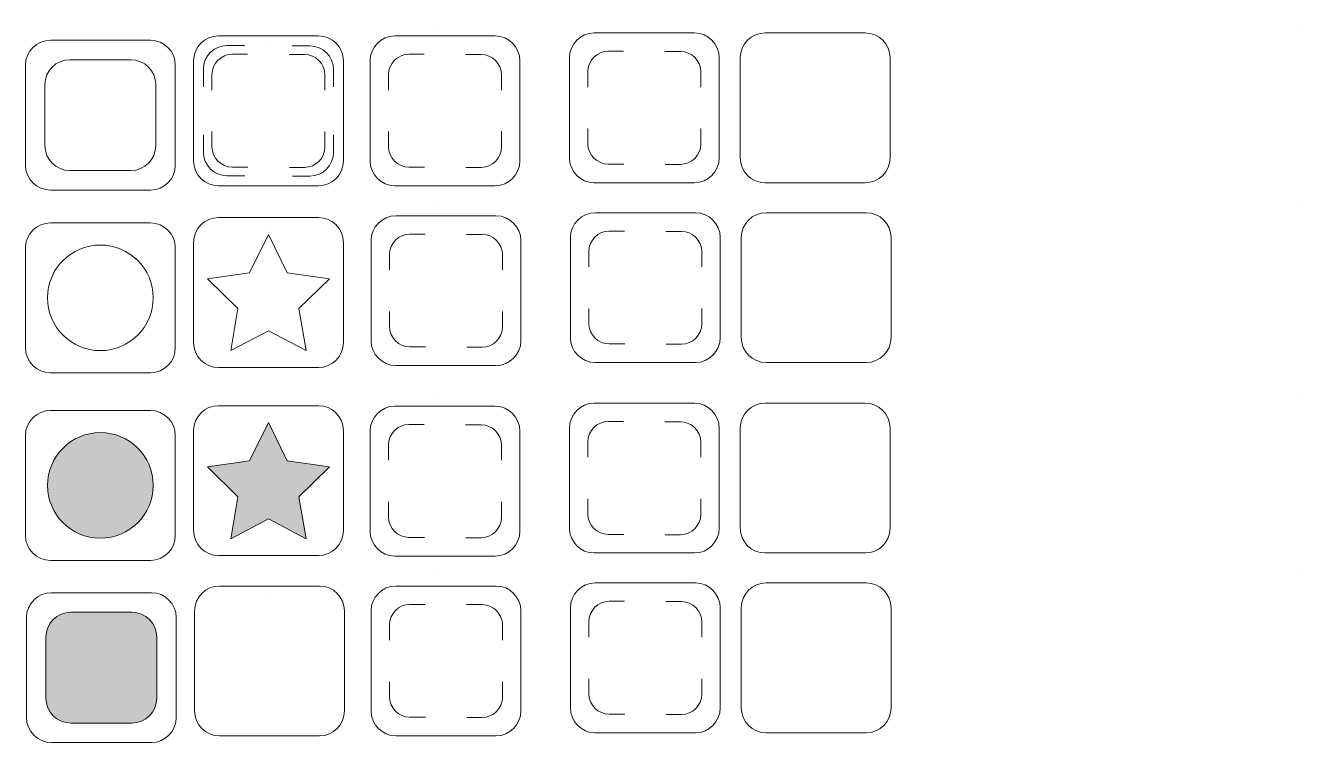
# Model space of a CAD drawing. Header units: inches. Extents: x 7.8 to 21.2, y -17.5 to -10.1.
# Drawn here: x 14.77 to 21.15, y -17.41 to -13.81 of the extents above; entities that cross this region are included whole.
import ezdxf

# ---------------------------------------------------------------- set-up
doc = ezdxf.new("R2010")
doc.units = ezdxf.units.IN
doc.header["$MEASUREMENT"] = 0
doc.layers.add('Layer 1', color=7, linetype='Continuous')

# ---------------------------------------------------------------- blocks, each defined once
blk = doc.blocks.new('block 87')
at = {"layer": 'Layer 1', "color": 179, "lineweight": 18, "true_color": 0x231f20}
for points in [[(15.6624, -14.1226), (15.6624, -14.1226), (15.6624, -14.0335), (15.6624, -14.0335), (15.6624, -13.9685), (15.7156, -13.9153), (15.7806, -13.9153), (15.7806, -13.9153), (15.868, -13.9153), (15.868, -13.9153)], [(15.8697, -14.5684), (15.8697, -14.5684), (15.7806, -14.5684), (15.7806, -14.5684), (15.7156, -14.5684), (15.6624, -14.5152), (15.6624, -14.4501), (15.6624, -14.4501), (15.6624, -14.3628), (15.6624, -14.3628)], [(16.3155, -14.3628), (16.3155, -14.3628), (16.3155, -14.4519), (16.3155, -14.4519), (16.3155, -14.5169), (16.2623, -14.5701), (16.1972, -14.5701), (16.1972, -14.5701), (16.1099, -14.5701), (16.1099, -14.5701)]]:
    blk.add_open_spline(points, degree=3, knots=[0, 0, 0, 0, 1, 1, 1, 2, 2, 2, 3, 3, 3, 3], dxfattribs=at)
blk = doc.blocks.new('block 86')
at = {"layer": 'Layer 1', "color": 179, "lineweight": 18, "true_color": 0x231f20}
blk.add_open_spline([(16.1082, -13.917), (16.1082, -13.917), (16.1972, -13.917), (16.1972, -13.917), (16.2623, -13.917), (16.3155, -13.9702), (16.3155, -14.0352), (16.3155, -14.0352), (16.3155, -14.1226), (16.3155, -14.1226)], degree=3, knots=[0, 0, 0, 0, 1, 1, 1, 2, 2, 2, 3, 3, 3, 3], dxfattribs=at)
at = {"layer": 'Layer 1'}
blk.add_blockref('block 87', (0, 0), dxfattribs=at)
blk = doc.blocks.new('block 88')
at = {"layer": 'Layer 1', "color": 179, "lineweight": 18, "true_color": 0x231f20}
for points in [[(15.7056, -14.1385), (15.7056, -14.1385), (15.7056, -14.0612), (15.7056, -14.0612), (15.7056, -14.0048), (15.7518, -13.9586), (15.8082, -13.9586), (15.8082, -13.9586), (15.884, -13.9586), (15.884, -13.9586)], [(16.0924, -13.9601), (16.0924, -13.9601), (16.1697, -13.9601), (16.1697, -13.9601), (16.2261, -13.9601), (16.2722, -14.0063), (16.2722, -14.0627), (16.2722, -14.0627), (16.2722, -14.1385), (16.2722, -14.1385)], [(15.8855, -14.5252), (15.8855, -14.5252), (15.8082, -14.5252), (15.8082, -14.5252), (15.7518, -14.5252), (15.7056, -14.4791), (15.7056, -14.4227), (15.7056, -14.4227), (15.7056, -14.3469), (15.7056, -14.3469)], [(16.2722, -14.3469), (16.2722, -14.3469), (16.2722, -14.4242), (16.2722, -14.4242), (16.2722, -14.4806), (16.2261, -14.5267), (16.1697, -14.5267), (16.1697, -14.5267), (16.0939, -14.5267), (16.0939, -14.5267)]]:
    blk.add_open_spline(points, degree=3, knots=[0, 0, 0, 0, 1, 1, 1, 2, 2, 2, 3, 3, 3, 3], dxfattribs=at)
blk = doc.blocks.new('block 89')
at = {"layer": 'Layer 1', "color": 179, "lineweight": 18, "true_color": 0x231f20}
for points in [[(16.5916, -14.1385), (16.5916, -14.1385), (16.5916, -14.0612), (16.5916, -14.0612), (16.5916, -14.0048), (16.6377, -13.9586), (16.6942, -13.9586), (16.6942, -13.9586), (16.7699, -13.9586), (16.7699, -13.9586)], [(16.9783, -13.9601), (16.9783, -13.9601), (17.0556, -13.9601), (17.0556, -13.9601), (17.112, -13.9601), (17.1582, -14.0063), (17.1582, -14.0627), (17.1582, -14.0627), (17.1582, -14.1385), (17.1582, -14.1385)], [(16.7715, -14.5252), (16.7715, -14.5252), (16.6942, -14.5252), (16.6942, -14.5252), (16.6377, -14.5252), (16.5916, -14.4791), (16.5916, -14.4227), (16.5916, -14.4227), (16.5916, -14.3469), (16.5916, -14.3469)], [(17.1582, -14.3469), (17.1582, -14.3469), (17.1582, -14.4242), (17.1582, -14.4242), (17.1582, -14.4806), (17.112, -14.5267), (17.0556, -14.5267), (17.0556, -14.5267), (16.9798, -14.5267), (16.9798, -14.5267)]]:
    blk.add_open_spline(points, degree=3, knots=[0, 0, 0, 0, 1, 1, 1, 2, 2, 2, 3, 3, 3, 3], dxfattribs=at)
blk = doc.blocks.new('block 90')
at = {"layer": 'Layer 1', "color": 179, "lineweight": 18, "true_color": 0x231f20}
for points in [[(16.5965, -15.041), (16.5965, -15.041), (16.5965, -14.9637), (16.5965, -14.9637), (16.5965, -14.9073), (16.6427, -14.8612), (16.6991, -14.8612), (16.6991, -14.8612), (16.7749, -14.8612), (16.7749, -14.8612)], [(16.9833, -14.8627), (16.9833, -14.8627), (17.0606, -14.8627), (17.0606, -14.8627), (17.117, -14.8627), (17.1631, -14.9088), (17.1631, -14.9652), (17.1631, -14.9652), (17.1631, -15.041), (17.1631, -15.041)], [(16.7764, -15.4277), (16.7764, -15.4277), (16.6991, -15.4277), (16.6991, -15.4277), (16.6427, -15.4277), (16.5965, -15.3816), (16.5965, -15.3252), (16.5965, -15.3252), (16.5965, -15.2494), (16.5965, -15.2494)], [(17.1631, -15.2494), (17.1631, -15.2494), (17.1631, -15.3267), (17.1631, -15.3267), (17.1631, -15.3831), (17.117, -15.4293), (17.0606, -15.4293), (17.0606, -15.4293), (16.9848, -15.4293), (16.9848, -15.4293)]]:
    blk.add_open_spline(points, degree=3, knots=[0, 0, 0, 0, 1, 1, 1, 2, 2, 2, 3, 3, 3, 3], dxfattribs=at)
blk = doc.blocks.new('block 91')
at = {"layer": 'Layer 1', "color": 179, "lineweight": 18, "true_color": 0x231f20}
for points in [[(17.5919, -14.1234), (17.5919, -14.1234), (17.5919, -14.0461), (17.5919, -14.0461), (17.5919, -13.9897), (17.638, -13.9435), (17.6944, -13.9435), (17.6944, -13.9435), (17.7702, -13.9435), (17.7702, -13.9435)], [(17.9786, -13.945), (17.9786, -13.945), (18.0559, -13.945), (18.0559, -13.945), (18.1123, -13.945), (18.1585, -13.9912), (18.1585, -14.0476), (18.1585, -14.0476), (18.1585, -14.1234), (18.1585, -14.1234)], [(17.7717, -14.5101), (17.7717, -14.5101), (17.6944, -14.5101), (17.6944, -14.5101), (17.638, -14.5101), (17.5919, -14.4639), (17.5919, -14.4075), (17.5919, -14.4075), (17.5919, -14.3317), (17.5919, -14.3317)], [(18.1585, -14.3317), (18.1585, -14.3317), (18.1585, -14.409), (18.1585, -14.409), (18.1585, -14.4655), (18.1123, -14.5116), (18.0559, -14.5116), (18.0559, -14.5116), (17.9801, -14.5116), (17.9801, -14.5116)]]:
    blk.add_open_spline(points, degree=3, knots=[0, 0, 0, 0, 1, 1, 1, 2, 2, 2, 3, 3, 3, 3], dxfattribs=at)
blk = doc.blocks.new('block 92')
at = {"layer": 'Layer 1', "color": 179, "lineweight": 18, "true_color": 0x231f20}
for points in [[(17.5968, -15.0259), (17.5968, -15.0259), (17.5968, -14.9486), (17.5968, -14.9486), (17.5968, -14.8922), (17.6429, -14.846), (17.6994, -14.846), (17.6994, -14.846), (17.7751, -14.846), (17.7751, -14.846)], [(17.9835, -14.8475), (17.9835, -14.8475), (18.0608, -14.8475), (18.0608, -14.8475), (18.1172, -14.8475), (18.1634, -14.8937), (18.1634, -14.9501), (18.1634, -14.9501), (18.1634, -15.0259), (18.1634, -15.0259)], [(17.7767, -15.4126), (17.7767, -15.4126), (17.6994, -15.4126), (17.6994, -15.4126), (17.6429, -15.4126), (17.5968, -15.3665), (17.5968, -15.31), (17.5968, -15.31), (17.5968, -15.2343), (17.5968, -15.2343)], [(18.1634, -15.2343), (18.1634, -15.2343), (18.1634, -15.3116), (18.1634, -15.3116), (18.1634, -15.368), (18.1172, -15.4141), (18.0608, -15.4141), (18.0608, -15.4141), (17.985, -15.4141), (17.985, -15.4141)]]:
    blk.add_open_spline(points, degree=3, knots=[0, 0, 0, 0, 1, 1, 1, 2, 2, 2, 3, 3, 3, 3], dxfattribs=at)
blk = doc.blocks.new('block 93')
at = {"layer": 'Layer 1', "color": 179, "lineweight": 18, "true_color": 0x231f20}
for points in [[(16.5916, -15.9964), (16.5916, -15.9964), (16.5916, -15.9192), (16.5916, -15.9192), (16.5916, -15.8627), (16.6377, -15.8166), (16.6942, -15.8166), (16.6942, -15.8166), (16.7699, -15.8166), (16.7699, -15.8166)], [(16.9783, -15.8181), (16.9783, -15.8181), (17.0556, -15.8181), (17.0556, -15.8181), (17.112, -15.8181), (17.1582, -15.8642), (17.1582, -15.9207), (17.1582, -15.9207), (17.1582, -15.9964), (17.1582, -15.9964)], [(16.7715, -16.3832), (16.7715, -16.3832), (16.6942, -16.3832), (16.6942, -16.3832), (16.6377, -16.3832), (16.5916, -16.337), (16.5916, -16.2806), (16.5916, -16.2806), (16.5916, -16.2048), (16.5916, -16.2048)], [(17.1582, -16.2048), (17.1582, -16.2048), (17.1582, -16.2821), (17.1582, -16.2821), (17.1582, -16.3385), (17.112, -16.3847), (17.0556, -16.3847), (17.0556, -16.3847), (16.9798, -16.3847), (16.9798, -16.3847)]]:
    blk.add_open_spline(points, degree=3, knots=[0, 0, 0, 0, 1, 1, 1, 2, 2, 2, 3, 3, 3, 3], dxfattribs=at)
blk = doc.blocks.new('block 94')
at = {"layer": 'Layer 1', "color": 179, "lineweight": 18, "true_color": 0x231f20}
for points in [[(16.5965, -16.899), (16.5965, -16.899), (16.5965, -16.8217), (16.5965, -16.8217), (16.5965, -16.7653), (16.6427, -16.7191), (16.6991, -16.7191), (16.6991, -16.7191), (16.7749, -16.7191), (16.7749, -16.7191)], [(16.9833, -16.7206), (16.9833, -16.7206), (17.0606, -16.7206), (17.0606, -16.7206), (17.117, -16.7206), (17.1631, -16.7668), (17.1631, -16.8232), (17.1631, -16.8232), (17.1631, -16.899), (17.1631, -16.899)], [(16.7764, -17.2857), (16.7764, -17.2857), (16.6991, -17.2857), (16.6991, -17.2857), (16.6427, -17.2857), (16.5965, -17.2395), (16.5965, -17.1831), (16.5965, -17.1831), (16.5965, -17.1073), (16.5965, -17.1073)], [(17.1631, -17.1073), (17.1631, -17.1073), (17.1631, -17.1846), (17.1631, -17.1846), (17.1631, -17.2411), (17.117, -17.2872), (17.0606, -17.2872), (17.0606, -17.2872), (16.9848, -17.2872), (16.9848, -17.2872)]]:
    blk.add_open_spline(points, degree=3, knots=[0, 0, 0, 0, 1, 1, 1, 2, 2, 2, 3, 3, 3, 3], dxfattribs=at)
blk = doc.blocks.new('block 95')
at = {"layer": 'Layer 1', "color": 179, "lineweight": 18, "true_color": 0x231f20}
for points in [[(17.5919, -15.9813), (17.5919, -15.9813), (17.5919, -15.904), (17.5919, -15.904), (17.5919, -15.8476), (17.638, -15.8014), (17.6944, -15.8014), (17.6944, -15.8014), (17.7702, -15.8014), (17.7702, -15.8014)], [(17.9786, -15.803), (17.9786, -15.803), (18.0559, -15.803), (18.0559, -15.803), (18.1123, -15.803), (18.1585, -15.8491), (18.1585, -15.9055), (18.1585, -15.9055), (18.1585, -15.9813), (18.1585, -15.9813)], [(17.7717, -16.368), (17.7717, -16.368), (17.6944, -16.368), (17.6944, -16.368), (17.638, -16.368), (17.5919, -16.3219), (17.5919, -16.2655), (17.5919, -16.2655), (17.5919, -16.1897), (17.5919, -16.1897)], [(18.1585, -16.1897), (18.1585, -16.1897), (18.1585, -16.267), (18.1585, -16.267), (18.1585, -16.3234), (18.1123, -16.3696), (18.0559, -16.3696), (18.0559, -16.3696), (17.9801, -16.3696), (17.9801, -16.3696)]]:
    blk.add_open_spline(points, degree=3, knots=[0, 0, 0, 0, 1, 1, 1, 2, 2, 2, 3, 3, 3, 3], dxfattribs=at)
blk = doc.blocks.new('block 96')
at = {"layer": 'Layer 1', "color": 179, "lineweight": 18, "true_color": 0x231f20}
for points in [[(17.5968, -16.8838), (17.5968, -16.8838), (17.5968, -16.8065), (17.5968, -16.8065), (17.5968, -16.7501), (17.6429, -16.704), (17.6994, -16.704), (17.6994, -16.704), (17.7751, -16.704), (17.7751, -16.704)], [(17.9835, -16.7055), (17.9835, -16.7055), (18.0608, -16.7055), (18.0608, -16.7055), (18.1172, -16.7055), (18.1634, -16.7516), (18.1634, -16.808), (18.1634, -16.808), (18.1634, -16.8838), (18.1634, -16.8838)], [(17.7767, -17.2706), (17.7767, -17.2706), (17.6994, -17.2706), (17.6994, -17.2706), (17.6429, -17.2706), (17.5968, -17.2244), (17.5968, -17.168), (17.5968, -17.168), (17.5968, -17.0922), (17.5968, -17.0922)], [(18.1634, -17.0922), (18.1634, -17.0922), (18.1634, -17.1695), (18.1634, -17.1695), (18.1634, -17.2259), (18.1172, -17.2721), (18.0608, -17.2721), (18.0608, -17.2721), (17.985, -17.2721), (17.985, -17.2721)]]:
    blk.add_open_spline(points, degree=3, knots=[0, 0, 0, 0, 1, 1, 1, 2, 2, 2, 3, 3, 3, 3], dxfattribs=at)

msp = doc.modelspace()

# ---------------------------------------------------------------- hatches: boundary and pattern name
at = {"layer": 'Layer 1', "true_color": 0x231f20}
h = msp.add_hatch(color=179, dxfattribs=at)
h.dxf.hatch_style = 2
h.paths.add_polyline_path([(15.9889, -15.8071), (16.0836, -15.9989), (16.2952, -16.0296), (16.1421, -16.1789), (16.1782, -16.3897), (15.9889, -16.2902), (15.7996, -16.3897), (15.8358, -16.1789), (15.6827, -16.0296), (15.8943, -15.9989)])
h = msp.add_hatch(color=179, dxfattribs=at)
h.dxf.hatch_style = 2
edge = h.paths.add_edge_path()
edge.add_spline(control_points=[(14.8806, -16.1224), (14.8806, -15.9761), (14.9992, -15.8574), (15.1456, -15.8574), (15.292, -15.8574), (15.4106, -15.9761), (15.4106, -16.1224), (15.4106, -16.2688), (15.292, -16.3874), (15.1456, -16.3874), (14.9992, -16.3874), (14.8806, -16.2688), (14.8806, -16.1224)], knot_values=[0, 0, 0, 0, 1, 1, 1, 2, 2, 2, 3, 3, 3, 4, 4, 4, 4], degree=3, periodic=1)
h = msp.add_hatch(color=179, dxfattribs=at)
h.dxf.hatch_style = 2
edge = h.paths.add_edge_path()
edge.add_spline(control_points=[(15.3037, -17.3148), (15.3037, -17.3148), (14.9974, -17.3148), (14.9974, -17.3148), (14.9286, -17.3148), (14.8724, -17.2586), (14.8724, -17.1898), (14.8724, -17.1898), (14.8724, -16.8835), (14.8724, -16.8835), (14.8724, -16.8148), (14.9286, -16.7585), (14.9974, -16.7585), (14.9974, -16.7585), (15.3037, -16.7585), (15.3037, -16.7585), (15.3724, -16.7585), (15.4287, -16.8148), (15.4287, -16.8835), (15.4287, -16.8835), (15.4287, -17.1898), (15.4287, -17.1898), (15.4287, -17.2586), (15.3724, -17.3148), (15.3037, -17.3148)], knot_values=[0, 0, 0, 0, 1, 1, 1, 2, 2, 2, 3, 3, 3, 4, 4, 4, 5, 5, 5, 6, 6, 6, 7, 7, 7, 8, 8, 8, 8], degree=3, periodic=1)

# ---------------------------------------------------------------- linework, layer by layer
at = {"layer": 'Layer 1', "lineweight": 0}
for points in [[(16.8243, -13.8146), (16.8243, -13.8146)], [(21.148, -13.8144), (21.148, -13.8144)], [(15.9931, -13.9184), (15.9931, -13.9184)], [(16.8293, -14.7172), (16.8293, -14.7172)], [(21.1529, -14.7169), (21.1529, -14.7169)], [(15.998, -14.8209), (15.998, -14.8209)], [(16.8243, -15.6726), (16.8243, -15.6726)], [(21.148, -15.6724), (21.148, -15.6724)], [(15.9931, -15.7763), (15.9931, -15.7763)], [(16.8293, -16.5751), (16.8293, -16.5751)], [(21.1529, -16.5749), (21.1529, -16.5749)], [(15.998, -16.6788), (15.998, -16.6788)]]:
    msp.add_lwpolyline(points, dxfattribs=at)
at = {"layer": 'Layer 1', "color": 179, "lineweight": 18, "true_color": 0x231f20}
for points in [[(15.9889, -14.8636), (16.0836, -15.0554), (16.2952, -15.0861), (16.1421, -15.2354), (16.1782, -15.4462), (15.9889, -15.3466), (15.7996, -15.4462), (15.8358, -15.2354), (15.6827, -15.0861), (15.8943, -15.0554), (15.9889, -14.8636)], [(15.9889, -15.8071), (16.0836, -15.9989), (16.2952, -16.0296), (16.1421, -16.1789), (16.1782, -16.3897), (15.9889, -16.2902), (15.7996, -16.3897), (15.8358, -16.1789), (15.6827, -16.0296), (15.8943, -15.9989), (15.9889, -15.8071)]]:
    msp.add_lwpolyline(points, dxfattribs=at)
at = {"layer": 'Layer 1', "lineweight": 0}
for points in [[(18.1261, -14.6035), (18.1261, -14.6035), (17.6242, -14.6035), (17.6242, -14.6035), (17.5554, -14.6035), (17.4992, -14.5473), (17.4992, -14.4785), (17.4992, -14.4785), (17.4992, -13.9766), (17.4992, -13.9766), (17.4992, -13.9078), (17.5554, -13.8516), (17.6242, -13.8516), (17.6242, -13.8516), (18.1261, -13.8516), (18.1261, -13.8516), (18.1949, -13.8516), (18.2511, -13.9078), (18.2511, -13.9766), (18.2511, -13.9766), (18.2511, -14.4785), (18.2511, -14.4785), (18.2511, -14.5473), (18.1949, -14.6035), (18.1261, -14.6035)], [(18.9833, -14.6035), (18.9833, -14.6035), (18.4814, -14.6035), (18.4814, -14.6035), (18.4126, -14.6035), (18.3564, -14.5473), (18.3564, -14.4785), (18.3564, -14.4785), (18.3564, -13.9766), (18.3564, -13.9766), (18.3564, -13.9078), (18.4126, -13.8516), (18.4814, -13.8516), (18.4814, -13.8516), (18.9833, -13.8516), (18.9833, -13.8516), (19.0521, -13.8516), (19.1083, -13.9078), (19.1083, -13.9766), (19.1083, -13.9766), (19.1083, -14.4785), (19.1083, -14.4785), (19.1083, -14.5473), (19.0521, -14.6035), (18.9833, -14.6035)], [(15.3966, -14.6405), (15.3966, -14.6405), (14.8946, -14.6405), (14.8946, -14.6405), (14.8259, -14.6405), (14.7696, -14.5842), (14.7696, -14.5155), (14.7696, -14.5155), (14.7696, -14.0135), (14.7696, -14.0135), (14.7696, -13.9447), (14.8259, -13.8885), (14.8946, -13.8885), (14.8946, -13.8885), (15.3966, -13.8885), (15.3966, -13.8885), (15.4653, -13.8885), (15.5216, -13.9447), (15.5216, -14.0135), (15.5216, -14.0135), (15.5216, -14.5155), (15.5216, -14.5155), (15.5216, -14.5842), (15.4653, -14.6405), (15.3966, -14.6405)], [(16.2399, -14.6187), (16.2399, -14.6187), (15.7379, -14.6187), (15.7379, -14.6187), (15.6692, -14.6187), (15.6129, -14.5624), (15.6129, -14.4937), (15.6129, -14.4937), (15.6129, -13.9917), (15.6129, -13.9917), (15.6129, -13.923), (15.6692, -13.8667), (15.7379, -13.8667), (15.7379, -13.8667), (16.2399, -13.8667), (16.2399, -13.8667), (16.3087, -13.8667), (16.3649, -13.923), (16.3649, -13.9917), (16.3649, -13.9917), (16.3649, -14.4937), (16.3649, -14.4937), (16.3649, -14.5624), (16.3087, -14.6187), (16.2399, -14.6187)], [(17.1259, -14.6187), (17.1259, -14.6187), (16.6239, -14.6187), (16.6239, -14.6187), (16.5552, -14.6187), (16.4989, -14.5624), (16.4989, -14.4937), (16.4989, -14.4937), (16.4989, -13.9917), (16.4989, -13.9917), (16.4989, -13.923), (16.5552, -13.8667), (16.6239, -13.8667), (16.6239, -13.8667), (17.1259, -13.8667), (17.1259, -13.8667), (17.1946, -13.8667), (17.2509, -13.923), (17.2509, -13.9917), (17.2509, -13.9917), (17.2509, -14.4937), (17.2509, -14.4937), (17.2509, -14.5624), (17.1946, -14.6187), (17.1259, -14.6187)], [(15.3966, -15.5571), (15.3966, -15.5571), (14.8946, -15.5571), (14.8946, -15.5571), (14.8259, -15.5571), (14.7696, -15.5009), (14.7696, -15.4321), (14.7696, -15.4321), (14.7696, -14.9302), (14.7696, -14.9302), (14.7696, -14.8614), (14.8259, -14.8052), (14.8946, -14.8052), (14.8946, -14.8052), (15.3966, -14.8052), (15.3966, -14.8052), (15.4653, -14.8052), (15.5216, -14.8614), (15.5216, -14.9302), (15.5216, -14.9302), (15.5216, -15.4321), (15.5216, -15.4321), (15.5216, -15.5009), (15.4653, -15.5571), (15.3966, -15.5571)], [(16.2399, -15.5309), (16.2399, -15.5309), (15.7379, -15.5309), (15.7379, -15.5309), (15.6692, -15.5309), (15.6129, -15.4746), (15.6129, -15.4059), (15.6129, -15.4059), (15.6129, -14.9039), (15.6129, -14.9039), (15.6129, -14.8351), (15.6692, -14.7789), (15.7379, -14.7789), (15.7379, -14.7789), (16.2399, -14.7789), (16.2399, -14.7789), (16.3087, -14.7789), (16.3649, -14.8351), (16.3649, -14.9039), (16.3649, -14.9039), (16.3649, -15.4059), (16.3649, -15.4059), (16.3649, -15.4746), (16.3087, -15.5309), (16.2399, -15.5309)], [(17.1308, -15.5212), (17.1308, -15.5212), (16.6288, -15.5212), (16.6288, -15.5212), (16.5601, -15.5212), (16.5038, -15.4649), (16.5038, -15.3962), (16.5038, -15.3962), (16.5038, -14.8942), (16.5038, -14.8942), (16.5038, -14.8255), (16.5601, -14.7692), (16.6288, -14.7692), (16.6288, -14.7692), (17.1308, -14.7692), (17.1308, -14.7692), (17.1996, -14.7692), (17.2558, -14.8255), (17.2558, -14.8942), (17.2558, -14.8942), (17.2558, -15.3962), (17.2558, -15.3962), (17.2558, -15.4649), (17.1996, -15.5212), (17.1308, -15.5212)], [(18.1311, -15.506), (18.1311, -15.506), (17.6291, -15.506), (17.6291, -15.506), (17.5604, -15.506), (17.5041, -15.4498), (17.5041, -15.381), (17.5041, -15.381), (17.5041, -14.8791), (17.5041, -14.8791), (17.5041, -14.8103), (17.5604, -14.7541), (17.6291, -14.7541), (17.6291, -14.7541), (18.1311, -14.7541), (18.1311, -14.7541), (18.1998, -14.7541), (18.2561, -14.8103), (18.2561, -14.8791), (18.2561, -14.8791), (18.2561, -15.381), (18.2561, -15.381), (18.2561, -15.4498), (18.1998, -15.506), (18.1311, -15.506)], [(18.9883, -15.506), (18.9883, -15.506), (18.4863, -15.506), (18.4863, -15.506), (18.4176, -15.506), (18.3613, -15.4498), (18.3613, -15.381), (18.3613, -15.381), (18.3613, -14.8791), (18.3613, -14.8791), (18.3613, -14.8103), (18.4176, -14.7541), (18.4863, -14.7541), (18.4863, -14.7541), (18.9883, -14.7541), (18.9883, -14.7541), (19.057, -14.7541), (19.1133, -14.8103), (19.1133, -14.8791), (19.1133, -14.8791), (19.1133, -15.381), (19.1133, -15.381), (19.1133, -15.4498), (19.057, -15.506), (18.9883, -15.506)], [(15.3966, -16.4984), (15.3966, -16.4984), (14.8946, -16.4984), (14.8946, -16.4984), (14.8259, -16.4984), (14.7696, -16.4422), (14.7696, -16.3734), (14.7696, -16.3734), (14.7696, -15.8714), (14.7696, -15.8714), (14.7696, -15.8027), (14.8259, -15.7464), (14.8946, -15.7464), (14.8946, -15.7464), (15.3966, -15.7464), (15.3966, -15.7464), (15.4653, -15.7464), (15.5216, -15.8027), (15.5216, -15.8714), (15.5216, -15.8714), (15.5216, -16.3734), (15.5216, -16.3734), (15.5216, -16.4422), (15.4653, -16.4984), (15.3966, -16.4984)], [(16.2399, -16.4744), (16.2399, -16.4744), (15.7379, -16.4744), (15.7379, -16.4744), (15.6692, -16.4744), (15.6129, -16.4181), (15.6129, -16.3494), (15.6129, -16.3494), (15.6129, -15.8474), (15.6129, -15.8474), (15.6129, -15.7787), (15.6692, -15.7224), (15.7379, -15.7224), (15.7379, -15.7224), (16.2399, -15.7224), (16.2399, -15.7224), (16.3087, -15.7224), (16.3649, -15.7787), (16.3649, -15.8474), (16.3649, -15.8474), (16.3649, -16.3494), (16.3649, -16.3494), (16.3649, -16.4181), (16.3087, -16.4744), (16.2399, -16.4744)], [(17.1259, -16.4766), (17.1259, -16.4766), (16.6239, -16.4766), (16.6239, -16.4766), (16.5552, -16.4766), (16.4989, -16.4204), (16.4989, -16.3516), (16.4989, -16.3516), (16.4989, -15.8497), (16.4989, -15.8497), (16.4989, -15.7809), (16.5552, -15.7247), (16.6239, -15.7247), (16.6239, -15.7247), (17.1259, -15.7247), (17.1259, -15.7247), (17.1946, -15.7247), (17.2509, -15.7809), (17.2509, -15.8497), (17.2509, -15.8497), (17.2509, -16.3516), (17.2509, -16.3516), (17.2509, -16.4204), (17.1946, -16.4766), (17.1259, -16.4766)], [(18.1261, -16.4615), (18.1261, -16.4615), (17.6242, -16.4615), (17.6242, -16.4615), (17.5554, -16.4615), (17.4992, -16.4052), (17.4992, -16.3365), (17.4992, -16.3365), (17.4992, -15.8345), (17.4992, -15.8345), (17.4992, -15.7658), (17.5554, -15.7095), (17.6242, -15.7095), (17.6242, -15.7095), (18.1261, -15.7095), (18.1261, -15.7095), (18.1949, -15.7095), (18.2511, -15.7658), (18.2511, -15.8345), (18.2511, -15.8345), (18.2511, -16.3365), (18.2511, -16.3365), (18.2511, -16.4052), (18.1949, -16.4615), (18.1261, -16.4615)], [(18.9833, -16.4615), (18.9833, -16.4615), (18.4814, -16.4615), (18.4814, -16.4615), (18.4126, -16.4615), (18.3564, -16.4052), (18.3564, -16.3365), (18.3564, -16.3365), (18.3564, -15.8345), (18.3564, -15.8345), (18.3564, -15.7658), (18.4126, -15.7095), (18.4814, -15.7095), (18.4814, -15.7095), (18.9833, -15.7095), (18.9833, -15.7095), (19.0521, -15.7095), (19.1083, -15.7658), (19.1083, -15.8345), (19.1083, -15.8345), (19.1083, -16.3365), (19.1083, -16.3365), (19.1083, -16.4052), (19.0521, -16.4615), (18.9833, -16.4615)], [(16.2448, -17.3791), (16.2448, -17.3791), (15.7429, -17.3791), (15.7429, -17.3791), (15.6741, -17.3791), (15.6179, -17.3229), (15.6179, -17.2541), (15.6179, -17.2541), (15.6179, -16.7522), (15.6179, -16.7522), (15.6179, -16.6834), (15.6741, -16.6272), (15.7429, -16.6272), (15.7429, -16.6272), (16.2448, -16.6272), (16.2448, -16.6272), (16.3136, -16.6272), (16.3698, -16.6834), (16.3698, -16.7522), (16.3698, -16.7522), (16.3698, -17.2541), (16.3698, -17.2541), (16.3698, -17.3229), (16.3136, -17.3791), (16.2448, -17.3791)], [(17.1308, -17.3791), (17.1308, -17.3791), (16.6288, -17.3791), (16.6288, -17.3791), (16.5601, -17.3791), (16.5038, -17.3229), (16.5038, -17.2541), (16.5038, -17.2541), (16.5038, -16.7522), (16.5038, -16.7522), (16.5038, -16.6834), (16.5601, -16.6272), (16.6288, -16.6272), (16.6288, -16.6272), (17.1308, -16.6272), (17.1308, -16.6272), (17.1996, -16.6272), (17.2558, -16.6834), (17.2558, -16.7522), (17.2558, -16.7522), (17.2558, -17.2541), (17.2558, -17.2541), (17.2558, -17.3229), (17.1996, -17.3791), (17.1308, -17.3791)], [(18.1311, -17.364), (18.1311, -17.364), (17.6291, -17.364), (17.6291, -17.364), (17.5604, -17.364), (17.5041, -17.3077), (17.5041, -17.239), (17.5041, -17.239), (17.5041, -16.737), (17.5041, -16.737), (17.5041, -16.6683), (17.5604, -16.612), (17.6291, -16.612), (17.6291, -16.612), (18.1311, -16.612), (18.1311, -16.612), (18.1998, -16.612), (18.2561, -16.6683), (18.2561, -16.737), (18.2561, -16.737), (18.2561, -17.239), (18.2561, -17.239), (18.2561, -17.3077), (18.1998, -17.364), (18.1311, -17.364)], [(18.9883, -17.364), (18.9883, -17.364), (18.4863, -17.364), (18.4863, -17.364), (18.4176, -17.364), (18.3613, -17.3077), (18.3613, -17.239), (18.3613, -17.239), (18.3613, -16.737), (18.3613, -16.737), (18.3613, -16.6683), (18.4176, -16.612), (18.4863, -16.612), (18.4863, -16.612), (18.9883, -16.612), (18.9883, -16.612), (19.057, -16.612), (19.1133, -16.6683), (19.1133, -16.737), (19.1133, -16.737), (19.1133, -17.239), (19.1133, -17.239), (19.1133, -17.3077), (19.057, -17.364), (18.9883, -17.364)], [(15.4015, -17.4126), (15.4015, -17.4126), (14.8996, -17.4126), (14.8996, -17.4126), (14.8308, -17.4126), (14.7746, -17.3564), (14.7746, -17.2876), (14.7746, -17.2876), (14.7746, -16.7857), (14.7746, -16.7857), (14.7746, -16.7169), (14.8308, -16.6607), (14.8996, -16.6607), (14.8996, -16.6607), (15.4015, -16.6607), (15.4015, -16.6607), (15.4703, -16.6607), (15.5265, -16.7169), (15.5265, -16.7857), (15.5265, -16.7857), (15.5265, -17.2876), (15.5265, -17.2876), (15.5265, -17.3564), (15.4703, -17.4126), (15.4015, -17.4126)]]:
    msp.add_open_spline(points, degree=3, knots=[0, 0, 0, 0, 1, 1, 1, 2, 2, 2, 3, 3, 3, 4, 4, 4, 5, 5, 5, 6, 6, 6, 7, 7, 7, 8, 8, 8, 8], dxfattribs=at)
at = {"layer": 'Layer 1', "color": 179, "lineweight": 18, "true_color": 0x231f20}
for points, knots in [([(15.2988, -14.5426), (15.2988, -14.5426), (14.9925, -14.5426), (14.9925, -14.5426), (14.9237, -14.5426), (14.8675, -14.4864), (14.8675, -14.4176), (14.8675, -14.4176), (14.8675, -14.1113), (14.8675, -14.1113), (14.8675, -14.0426), (14.9237, -13.9863), (14.9925, -13.9863), (14.9925, -13.9863), (15.2988, -13.9863), (15.2988, -13.9863), (15.3675, -13.9863), (15.4238, -14.0426), (15.4238, -14.1113), (15.4238, -14.1113), (15.4238, -14.4176), (15.4238, -14.4176), (15.4238, -14.4864), (15.3675, -14.5426), (15.2988, -14.5426)], [0, 0, 0, 0, 1, 1, 1, 2, 2, 2, 3, 3, 3, 4, 4, 4, 5, 5, 5, 6, 6, 6, 7, 7, 7, 8, 8, 8, 8]), ([(14.8806, -15.1811), (14.8806, -15.0348), (14.9992, -14.9161), (15.1456, -14.9161), (15.292, -14.9161), (15.4106, -15.0348), (15.4106, -15.1811), (15.4106, -15.3275), (15.292, -15.4461), (15.1456, -15.4461), (14.9992, -15.4461), (14.8806, -15.3275), (14.8806, -15.1811)], [0, 0, 0, 0, 1, 1, 1, 2, 2, 2, 3, 3, 3, 4, 4, 4, 4]), ([(14.8806, -16.1224), (14.8806, -15.9761), (14.9992, -15.8574), (15.1456, -15.8574), (15.292, -15.8574), (15.4106, -15.9761), (15.4106, -16.1224), (15.4106, -16.2688), (15.292, -16.3874), (15.1456, -16.3874), (14.9992, -16.3874), (14.8806, -16.2688), (14.8806, -16.1224)], [0, 0, 0, 0, 1, 1, 1, 2, 2, 2, 3, 3, 3, 4, 4, 4, 4]), ([(15.3037, -17.3148), (15.3037, -17.3148), (14.9974, -17.3148), (14.9974, -17.3148), (14.9286, -17.3148), (14.8724, -17.2586), (14.8724, -17.1898), (14.8724, -17.1898), (14.8724, -16.8835), (14.8724, -16.8835), (14.8724, -16.8148), (14.9286, -16.7585), (14.9974, -16.7585), (14.9974, -16.7585), (15.3037, -16.7585), (15.3037, -16.7585), (15.3724, -16.7585), (15.4287, -16.8148), (15.4287, -16.8835), (15.4287, -16.8835), (15.4287, -17.1898), (15.4287, -17.1898), (15.4287, -17.2586), (15.3724, -17.3148), (15.3037, -17.3148)], [0, 0, 0, 0, 1, 1, 1, 2, 2, 2, 3, 3, 3, 4, 4, 4, 5, 5, 5, 6, 6, 6, 7, 7, 7, 8, 8, 8, 8])]:
    msp.add_open_spline(points, degree=3, knots=knots, dxfattribs=at)

# ---------------------------------------------------------------- block references
at = {"layer": 'Layer 1'}
for name in ['block 86', 'block 88', 'block 89', 'block 91', 'block 90', 'block 92', 'block 93', 'block 95', 'block 94', 'block 96']:
    msp.add_blockref(name, (0, 0), dxfattribs=at)

doc.saveas('drawing.dxf')
